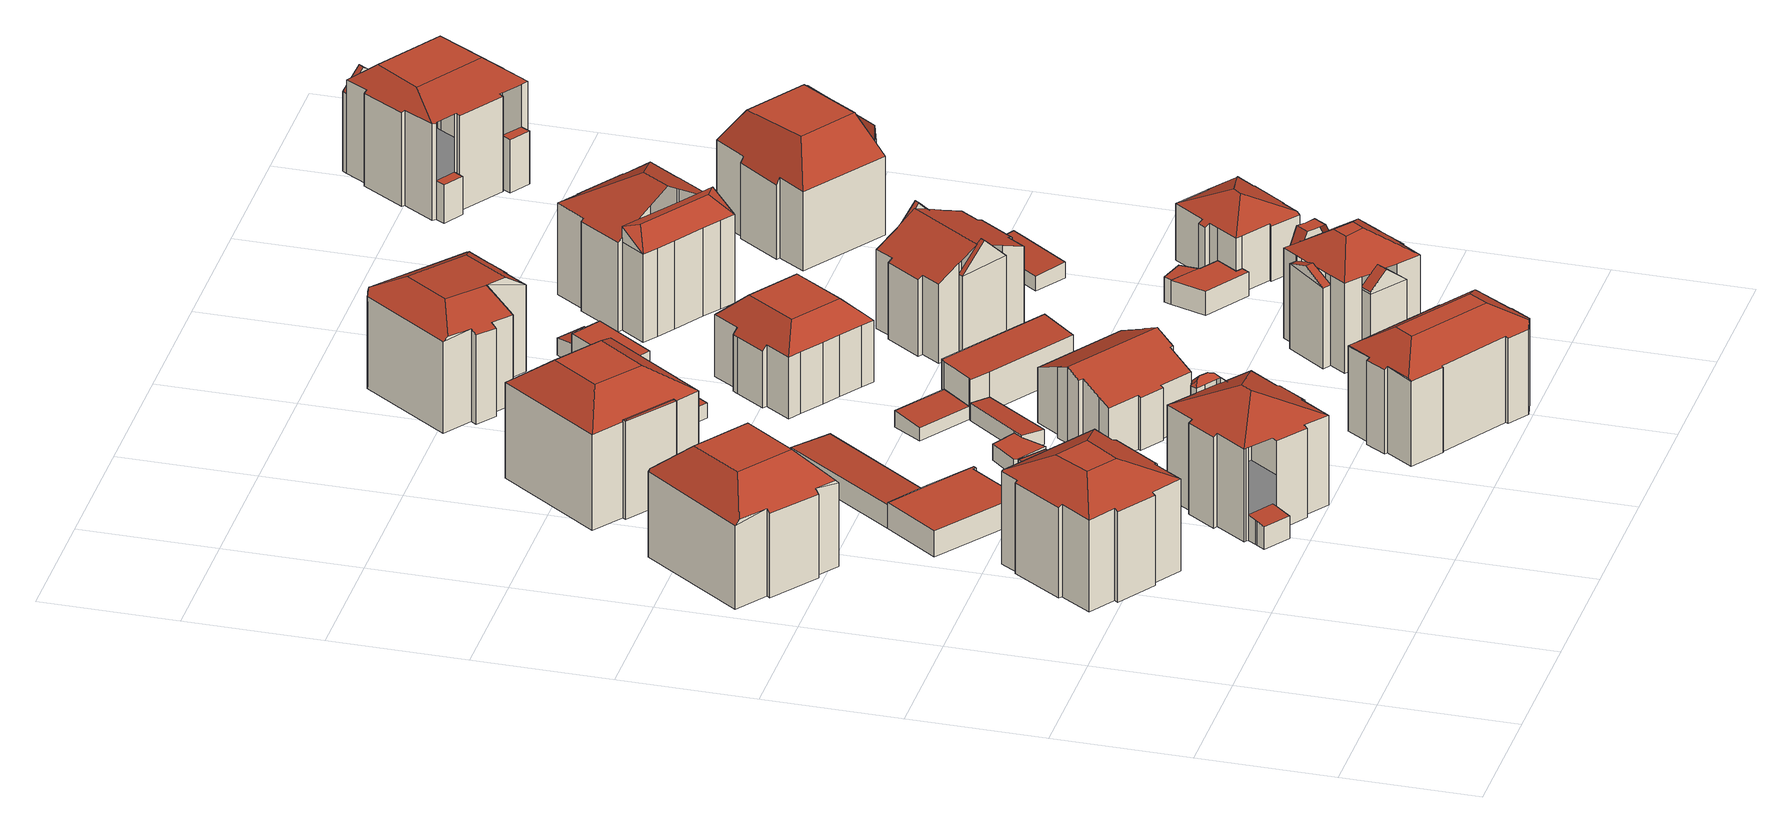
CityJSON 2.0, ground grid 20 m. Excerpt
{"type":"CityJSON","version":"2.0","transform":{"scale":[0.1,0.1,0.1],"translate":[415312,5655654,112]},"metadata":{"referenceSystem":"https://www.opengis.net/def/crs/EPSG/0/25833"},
"CityObjects":{
"building1":{"type":"Building","attributes":{"Dachtyp_tdc":"tdcCutTentRoof","Gemeindeschluessel":14612000,"Dachneigung":25.38,"QualitaetDacherkennung":55,"Geometrietyp2DReferenz":"3000","measuredHeight":17.09,"function":"31001_9998","roofType":"9999"},"geometry":[{"type":"Solid","lod":"2","boundaries":[[[[0,1,2,3]],[[1,4,5,2]],[[4,6,7,5]],[[6,8,9,7]],[[8,10,11,9]],[[10,12,13,11]],[[12,14,15,13]],[[14,16,17,15]],[[16,18,19,17]],[[18,20,21,19]],[[20,22,23,21]],[[22,24,25,23]],[[24,26,27,25]],[[26,28,29,27]],[[28,30,31,29]],[[30,32,33,31]],[[32,0,3,33]],[[8,6,34,35]],[[18,16,14,12,10,8,35,36]],[[28,26,24,22,20,18,36,37]],[[6,4,1,0,32,30,28,37,34]],[[37,36,35,34]],[[3,2,5,7,9,11,13,15,17,19,21,23,25,27,29,31,33]]]],"semantics":{"surfaces":[{"type":"WallSurface"},{"type":"RoofSurface"},{"type":"GroundSurface"}],"values":[[0,0,0,0,0,0,0,0,0,0,0,0,0,0,0,0,0,1,1,1,1,1,2]]}}]},
"building2":{"type":"Building","attributes":{"Dachtyp_tdc":"tdcFreeFormRoof","Gemeindeschluessel":14612000,"Dachneigung":40.17,"QualitaetDacherkennung":55,"Geometrietyp2DReferenz":"3000","measuredHeight":17.53,"function":"31001_9998","roofType":"5000"},"geometry":[{"type":"Solid","lod":"2","boundaries":[[[[38,39,40,41]],[[39,42,43,40]],[[42,44,45,43]],[[44,46,47,45]],[[46,48,49,47]],[[48,50,51,49]],[[50,52,53,51]],[[52,54,55,53]],[[54,56,57,55]],[[56,58,59,57]],[[58,60,61,59]],[[60,38,41,61]],[[62,63,52,50,48,46,64,65]],[[54,63,62,66,67,56]],[[68,69,39,38,60,58,67,66]],[[65,64,44,42,69,68]],[[66,62,65,68]],[[54,52,63]],[[58,56,67]],[[46,44,64]],[[42,39,69]],[[41,40,43,45,47,49,51,53,55,57,59,61]]]],"semantics":{"surfaces":[{"type":"WallSurface"},{"type":"RoofSurface"},{"type":"GroundSurface"}],"values":[[0,0,0,0,0,0,0,0,0,0,0,0,1,1,1,1,1,0,0,0,0,2]]}}]},
"building3":{"type":"Building","attributes":{"Dachtyp_tdc":"tdcPolyFlatRoof","Gemeindeschluessel":14612000,"Dachneigung":0,"QualitaetDacherkennung":40,"Geometrietyp2DReferenz":"3000","measuredHeight":4.01,"function":"31001_9998","roofType":"1000"},"geometry":[{"type":"Solid","lod":"2","boundaries":[[[[70,71,72,73]],[[71,74,75,72]],[[74,76,77,75]],[[76,78,79,77]],[[78,80,81,79]],[[80,82,83,81]],[[82,84,85,83]],[[84,86,87,85]],[[86,70,73,87]],[[86,84,82,80,78,76,74,71,70]],[[73,72,75,77,79,81,83,85,87]]]],"semantics":{"surfaces":[{"type":"WallSurface"},{"type":"RoofSurface"},{"type":"GroundSurface"}],"values":[[0,0,0,0,0,0,0,0,0,1,2]]}}]},
"building4":{"type":"Building","attributes":{"Gemeindeschluessel":14612000,"Geometrietyp2DReferenz":"3000","function":"31001_9998","roofType":"9999"},"children":["building4-1","building4-2","building4-3"]},
"building4-1":{"type":"BuildingPart","attributes":{"Dachtyp_tdc":"tdcPolyFlatRoof","Dachneigung":6.65,"QualitaetDacherkennung":58,"Geometrietyp2DReferenz":"3000","measuredHeight":3.91,"roofType":"2100"},"parents":["building4"],"geometry":[{"type":"MultiSurface","lod":"2","boundaries":[[[88,89,90,91]],[[89,92,93,90]],[[92,94,95,93]],[[94,96,97,95]],[[96,98,99,97]],[[96,94,92,89,88,100,98]],[[101,91,90,93,95,97,99]]],"semantics":{"surfaces":[{"type":"WallSurface"},{"type":"RoofSurface"},{"type":"GroundSurface"}],"values":[0,0,0,0,0,1,2]}}]},
"building4-2":{"type":"BuildingPart","attributes":{"Dachtyp_tdc":"tdcHipRoof","Dachneigung":25.67,"QualitaetDacherkennung":55,"Geometrietyp2DReferenz":"3000","measuredHeight":17.46,"roofType":"3200"},"parents":["building4"],"geometry":[{"type":"MultiSurface","lod":"2","boundaries":[[[102,103,104,105]],[[103,106,107,104]],[[106,108,109,107]],[[110,111,112]],[[110,113,114,111]],[[113,115,116,114]],[[115,117,118,116]],[[117,119,120,118]],[[119,121,122,120]],[[121,123,124,122]],[[123,125,126,124]],[[127,128,88,91,129]],[[130,99,98]],[[130,131,132,99]],[[131,133,134,132]],[[133,135,136,134]],[[135,137,138,136]],[[137,102,105,138]],[[133,131,130,139,128,127,125,123,140]],[[113,110,141,142,108,106,143]],[[123,121,119,117,115,113,143,140]],[[106,103,102,137,135,133,140,143]],[[105,104,107,109,144,111,114,116,118,120,122,124,126,129,91,101,99,132,134,136,138]],[[125,127,129,126]]],"semantics":{"surfaces":[{"type":"WallSurface"},{"type":"RoofSurface"},{"type":"GroundSurface"}],"values":[0,0,0,0,0,0,0,0,0,0,0,0,0,0,0,0,0,0,1,1,1,1,2,0]}}]},
"building4-3":{"type":"BuildingPart","attributes":{"Dachtyp_tdc":"tdcFreeFormRoof","Dachneigung":43.76,"QualitaetDacherkennung":42,"Geometrietyp2DReferenz":"3000","measuredHeight":15.79,"roofType":"5000"},"parents":["building4"],"geometry":[{"type":"MultiSurface","lod":"2","boundaries":[[[145,146,147,148]],[[146,149,150,147]],[[149,151,144,150]],[[151,112,111,144]],[[152,153,154,109,108]],[[153,145,148,154]],[[151,141,112,151,149,155]],[[149,146,156,155]],[[146,145,157,156]],[[145,153,158,157]],[[153,152,158]],[[152,151,155,156,157,158]],[[148,147,150,144,111,144,109,154]]],"semantics":{"surfaces":[{"type":"WallSurface"},{"type":"RoofSurface"},{"type":"GroundSurface"}],"values":[0,0,0,0,0,0,1,1,1,1,1,1,2]}}]},
"building5":{"type":"Building","attributes":{"Dachtyp_tdc":"tdcPolyFlatRoof","Gemeindeschluessel":14612000,"Dachneigung":4.47,"QualitaetDacherkennung":75,"Geometrietyp2DReferenz":"3000","measuredHeight":3.64,"function":"31001_9998","roofType":"2100"},"geometry":[{"type":"Solid","lod":"2","boundaries":[[[[159,160,72,75]],[[160,161,162,72]],[[161,163,164,162]],[[163,159,75,164]],[[163,161,160,159]],[[75,72,162,164]]]],"semantics":{"surfaces":[{"type":"WallSurface"},{"type":"RoofSurface"},{"type":"GroundSurface"}],"values":[[0,0,0,0,1,2]]}}]},
"building6":{"type":"Building","attributes":{"Dachtyp_tdc":"tdcPolyFlatRoof","Gemeindeschluessel":14612000,"Dachneigung":0,"QualitaetDacherkennung":76,"Geometrietyp2DReferenz":"3000","measuredHeight":2.48,"function":"31001_9998","roofType":"1000"},"geometry":[{"type":"Solid","lod":"2","boundaries":[[[[165,166,167,168]],[[166,169,170,167]],[[169,171,172,170]],[[171,165,168,172]],[[171,169,166,165]],[[168,167,170,172]]]],"semantics":{"surfaces":[{"type":"WallSurface"},{"type":"RoofSurface"},{"type":"GroundSurface"}],"values":[[0,0,0,0,1,2]]}}]},
"building7":{"type":"Building","attributes":{"Dachtyp_tdc":"tdcPolyFlatRoof","Gemeindeschluessel":14612000,"Dachneigung":2.6,"QualitaetDacherkennung":83,"Geometrietyp2DReferenz":"3000","measuredHeight":2.39,"function":"31001_9998","roofType":"2100"},"geometry":[{"type":"Solid","lod":"2","boundaries":[[[[173,174,175,176]],[[174,177,178,175]],[[177,179,180,178]],[[179,173,176,180]],[[179,177,174,173]],[[176,175,178,180]]]],"semantics":{"surfaces":[{"type":"WallSurface"},{"type":"RoofSurface"},{"type":"GroundSurface"}],"values":[[0,0,0,0,1,2]]}}]},
"building8":{"type":"Building","attributes":{"Gemeindeschluessel":14612000,"Geometrietyp2DReferenz":"3000","function":"31001_9998","roofType":"9999"},"children":["building8-1","building8-2","building8-3"]},
"building8-1":{"type":"BuildingPart","attributes":{"Dachtyp_tdc":"tdcPolyFlatRoof","Dachneigung":0,"QualitaetDacherkennung":0,"Geometrietyp2DReferenz":"3000","measuredHeight":3.98,"roofType":"9999"},"parents":["building8"],"geometry":[{"type":"MultiSurface","lod":"2","boundaries":[[[181,182,183,184]],[[184,183,185,186]],[[183,182,187,185]],[[181,184,186,188]],[[186,185,187,188]],[[188,187,182,181]]],"semantics":{"surfaces":[{"type":"RoofSurface"},{"type":"WallSurface"},{"type":"GroundSurface"},{"type":"ClosureSurface","isClosure":"1","QuelleClosure":"LoD1Solid"}],"values":[0,1,1,1,2,3]}}]},
"building8-2":{"type":"BuildingPart","attributes":{"Dachtyp_tdc":"tdcCutTentRoof","Dachneigung":34.45,"QualitaetDacherkennung":61,"Geometrietyp2DReferenz":"3000","measuredHeight":18.48,"roofType":"9999"},"parents":["building8"],"geometry":[{"type":"MultiSurface","lod":"2","boundaries":[[[189,190,191]],[[190,192,193,191]],[[192,194,195,193]],[[194,196,188,195]],[[196,197,181,188]],[[198,187,182]],[[198,199,200,187]],[[199,201,202,200]],[[201,203,204,202]],[[194,192,205,206]],[[199,198,197,196,194,206,207]],[[201,199,207,208]],[[192,190,189,209,203,201,208,205]],[[208,207,206,205]],[[191,193,195,188,187,200,202,204,210]]],"semantics":{"surfaces":[{"type":"WallSurface"},{"type":"RoofSurface"},{"type":"GroundSurface"}],"values":[0,0,0,0,0,0,0,0,0,1,1,1,1,1,2]}}]},
"building8-3":{"type":"BuildingPart","attributes":{"Dachtyp_tdc":"tdcFreeFormRoof","Dachneigung":21.22,"QualitaetDacherkennung":12,"Geometrietyp2DReferenz":"3000","measuredHeight":15.29,"roofType":"5000"},"parents":["building8"],"geometry":[{"type":"MultiSurface","lod":"2","boundaries":[[[211,212,213,204,203]],[[212,214,215,213]],[[214,216,189,191,215]],[[217,212,211,218]],[[219,217,218,216]],[[219,216,214]],[[217,219,214,212]],[[191,210,204,213,215]]],"semantics":{"surfaces":[{"type":"WallSurface"},{"type":"RoofSurface"},{"type":"GroundSurface"}],"values":[0,0,0,1,1,1,1,2]}}]},
"building9":{"type":"Building","attributes":{"Dachtyp_tdc":"tdcPolyFlatRoof","Gemeindeschluessel":14612000,"Dachneigung":0,"QualitaetDacherkennung":69,"Geometrietyp2DReferenz":"3000","measuredHeight":2.48,"function":"31001_9998","roofType":"1000"},"geometry":[{"type":"Solid","lod":"2","boundaries":[[[[220,221,176,175]],[[221,222,223,176]],[[222,224,225,223]],[[224,226,227,225]],[[226,228,229,227]],[[228,220,175,229]],[[228,226,224,222,221,220]],[[175,176,223,225,227,229]]]],"semantics":{"surfaces":[{"type":"WallSurface"},{"type":"RoofSurface"},{"type":"GroundSurface"}],"values":[[0,0,0,0,0,0,1,2]]}}]},
"building10":{"type":"Building","attributes":{"Dachtyp_tdc":"tdcPolyFlatRoof","Gemeindeschluessel":14612000,"Dachneigung":3.47,"QualitaetDacherkennung":82,"Geometrietyp2DReferenz":"3000","measuredHeight":2.23,"function":"31001_9998","roofType":"2100"},"geometry":[{"type":"Solid","lod":"2","boundaries":[[[[230,231,232,233]],[[231,234,235,232]],[[234,236,237,235]],[[236,238,239,237]],[[238,240,241,239]],[[240,242,243,241]],[[242,230,233,243]],[[242,240,238,236,234,231,230]],[[233,232,235,237,239,241,243]]]],"semantics":{"surfaces":[{"type":"WallSurface"},{"type":"RoofSurface"},{"type":"GroundSurface"}],"values":[[0,0,0,0,0,0,0,1,2]]}}]},
"building11":{"type":"Building","attributes":{"Dachtyp_tdc":"tdcPolyFlatRoof","Gemeindeschluessel":14612000,"Dachneigung":6.11,"QualitaetDacherkennung":59,"Geometrietyp2DReferenz":"3000","measuredHeight":2.75,"function":"31001_9998","roofType":"2100"},"geometry":[{"type":"Solid","lod":"2","boundaries":[[[[244,245,246,247]],[[245,248,249,246]],[[248,250,251,249]],[[250,252,253,251]],[[252,244,247,253]],[[252,250,248,245,244]],[[247,246,249,251,253]]]],"semantics":{"surfaces":[{"type":"WallSurface"},{"type":"RoofSurface"},{"type":"GroundSurface"}],"values":[[0,0,0,0,0,1,2]]}}]},
"building12":{"type":"Building","attributes":{"Dachtyp_tdc":"tdcFreeFormRoof","Gemeindeschluessel":14612000,"Dachneigung":31.92,"QualitaetDacherkennung":62,"Geometrietyp2DReferenz":"3000","measuredHeight":16.2,"function":"31001_9998","roofType":"5000"},"geometry":[{"type":"Solid","lod":"2","boundaries":[[[[254,255,256]],[[257,258,259]],[[260,261,262]],[[263,264,265]],[[266,267,268,269,270,271,272,273,274,275,276,277,278,279,280,281,282,283,284]],[[258,257,267,266]],[[257,285,268,267]],[[285,286,269,268]],[[286,264,270,269]],[[264,263,271,270]],[[263,287,272,271]],[[287,288,273,272]],[[288,289,274,273]],[[289,261,275,274]],[[261,260,276,275]],[[260,290,277,276]],[[290,291,278,277]],[[291,255,279,278]],[[255,254,280,279]],[[254,292,281,280]],[[292,293,282,281]],[[293,294,283,282]],[[294,295,284,283]],[[295,258,266,284]],[[254,256,296,297,259,258,295,294,293,292]],[[297,298,265,264,286,285,257,259]],[[261,289,288,287,263,265,298,299,262]],[[290,260,262,299,296,256,255,291]],[[296,299,298,297]]]],"semantics":{"surfaces":[{"type":"WallSurface"},{"type":"GroundSurface"},{"type":"RoofSurface"}],"values":[[0,0,0,0,1,0,0,0,0,0,0,0,0,0,0,0,0,0,0,0,0,0,0,0,2,2,2,2,2]]}}]},
"building13":{"type":"Building","attributes":{"Dachtyp_tdc":"tdcGableRoof","Gemeindeschluessel":14612000,"Dachneigung":25.38,"QualitaetDacherkennung":37,"Geometrietyp2DReferenz":"3000","measuredHeight":11.84,"function":"31001_9998","roofType":"3100"},"geometry":[{"type":"Solid","lod":"2","boundaries":[[[[300,301,302,303]],[[301,304,305,302]],[[304,306,307,305]],[[306,308,309,307]],[[308,310,311,309]],[[310,312,313,311]],[[312,314,315,313]],[[314,316,317,315]],[[316,318,319,317]],[[318,320,321,319]],[[320,322,323,321]],[[322,324,325,323]],[[324,326,327,325]],[[326,328,329,327]],[[328,330,331,329]],[[330,332,333,331]],[[332,334,335,333]],[[334,336,337,335]],[[336,300,303,337]],[[332,330,328,326,324,322,320,318]],[[318,316,314,312,310,308,306,304,301,300,336,334,332]],[[303,302,305,307,309,311,313,315,317,319,321,323,325,327,329,331,333,335,337]]]],"semantics":{"surfaces":[{"type":"WallSurface"},{"type":"RoofSurface"},{"type":"GroundSurface"}],"values":[[0,0,0,0,0,0,0,0,0,0,0,0,0,0,0,0,0,0,0,1,1,2]]}}]},
"building14":{"type":"Building","attributes":{"Dachtyp_tdc":"tdcPolyFlatRoof","Gemeindeschluessel":14612000,"Dachneigung":6.17,"QualitaetDacherkennung":83,"Geometrietyp2DReferenz":"3000","measuredHeight":2.57,"function":"31001_9998","roofType":"2100"},"geometry":[{"type":"Solid","lod":"2","boundaries":[[[[338,339,340,341]],[[339,342,343,340]],[[342,344,345,343]],[[344,338,341,345]],[[344,342,339,338]],[[341,340,343,345]]]],"semantics":{"surfaces":[{"type":"WallSurface"},{"type":"RoofSurface"},{"type":"GroundSurface"}],"values":[[0,0,0,0,1,2]]}}]},
"building15":{"type":"Building","attributes":{"Dachtyp_tdc":"tdcPolyFlatRoof","Gemeindeschluessel":14612000,"Dachneigung":0,"QualitaetDacherkennung":83,"Geometrietyp2DReferenz":"3000","measuredHeight":2.29,"function":"31001_2463","roofType":"1000"},"geometry":[{"type":"Solid","lod":"2","boundaries":[[[[346,347,348,349]],[[347,350,351,348]],[[350,352,353,351]],[[352,346,349,353]],[[352,350,347,346]],[[349,348,351,353]]]],"semantics":{"surfaces":[{"type":"WallSurface"},{"type":"RoofSurface"},{"type":"GroundSurface"}],"values":[[0,0,0,0,1,2]]}}]},
"building16":{"type":"Building","attributes":{"Dachtyp_tdc":"tdcPolyFlatRoof","Gemeindeschluessel":14612000,"Dachneigung":6.62,"QualitaetDacherkennung":84,"Geometrietyp2DReferenz":"3000","measuredHeight":6.83,"function":"31001_9998","roofType":"2100"},"geometry":[{"type":"Solid","lod":"2","boundaries":[[[[354,355,356,357]],[[355,358,359,356]],[[358,360,361,359]],[[360,362,363,361]],[[362,364,365,363]],[[364,366,367,365]],[[366,354,357,367]],[[366,364,362,360,358,355,354]],[[357,356,359,361,363,365,367]]]],"semantics":{"surfaces":[{"type":"WallSurface"},{"type":"RoofSurface"},{"type":"GroundSurface"}],"values":[[0,0,0,0,0,0,0,1,2]]}}]},
"building17":{"type":"Building","attributes":{"Dachtyp_tdc":"tdcCutTentRoof","Gemeindeschluessel":14612000,"Dachneigung":0.013,"QualitaetDacherkennung":70,"Geometrietyp2DReferenz":"3000","measuredHeight":12.69,"function":"31001_9998","roofType":"9999"},"geometry":[{"type":"Solid","lod":"2","boundaries":[[[[368,369,370,371]],[[369,372,373,370]],[[372,374,375,373]],[[374,376,377,375]],[[376,378,379,377]],[[378,380,381,379]],[[380,382,383,381]],[[382,384,385,383]],[[384,386,387,385]],[[386,388,389,387]],[[388,390,391,389]],[[390,392,393,391]],[[392,394,395,393]],[[394,396,397,395]],[[396,398,399,397]],[[398,400,401,399]],[[400,402,403,401]],[[402,404,405,403]],[[404,406,407,405]],[[406,408,409,407]],[[408,368,371,409]],[[384,382,380,378,376,374,410,411]],[[394,392,390,388,386,384,411,412]],[[404,402,400,398,396,394,412,413]],[[374,372,369,368,408,406,404,413,410]],[[413,412,411,410]],[[371,370,373,375,377,379,381,383,385,387,389,391,393,395,397,399,401,403,405,407,409]]]],"semantics":{"surfaces":[{"type":"WallSurface"},{"type":"RoofSurface"},{"type":"GroundSurface"}],"values":[[0,0,0,0,0,0,0,0,0,0,0,0,0,0,0,0,0,0,0,0,0,1,1,1,1,1,2]]}}]},
"building18":{"type":"Building","attributes":{"Dachtyp_tdc":"tdcFreeFormRoof","Gemeindeschluessel":14612000,"Dachneigung":3.91,"QualitaetDacherkennung":33,"Geometrietyp2DReferenz":"3000","measuredHeight":16.46,"function":"31001_9998","roofType":"5000"},"geometry":[{"type":"Solid","lod":"2","boundaries":[[[[414,415,416,417]],[[415,418,419,416]],[[418,420,421,419]],[[420,422,423,421]],[[422,424,425,423]],[[424,426,427,425]],[[426,428,429,427]],[[428,430,431,429]],[[430,432,433,431]],[[432,434,435,433]],[[434,436,437,435]],[[436,438,439,437]],[[438,440,441,439]],[[440,442,443,441]],[[442,444,445,443]],[[444,446,447,445]],[[446,448,449,447]],[[448,450,451,449]],[[450,414,417,451]],[[415,452,453,454,424,422,420,418]],[[432,430,428,455,456,457,436,434]],[[458,459,444,442,440,438,457,456]],[[458,453,452,414,450,448,446,459]],[[426,454,453,458,456,455]],[[446,444,459]],[[415,414,452]],[[428,426,455]],[[426,424,454]],[[438,436,457]],[[417,416,419,421,423,425,427,429,431,433,435,437,439,441,443,445,447,449,451]]]],"semantics":{"surfaces":[{"type":"WallSurface"},{"type":"RoofSurface"},{"type":"GroundSurface"}],"values":[[0,0,0,0,0,0,0,0,0,0,0,0,0,0,0,0,0,0,0,1,1,1,1,1,0,0,0,0,0,2]]}}]},
"building19":{"type":"Building","attributes":{"Dachtyp_tdc":"tdcPolyFlatRoof","Gemeindeschluessel":14612000,"Dachneigung":2.69,"QualitaetDacherkennung":71,"Geometrietyp2DReferenz":"3000","measuredHeight":4.75,"function":"31001_2463","roofType":"2100"},"geometry":[{"type":"Solid","lod":"2","boundaries":[[[[460,461,462,463]],[[461,464,465,462]],[[464,466,467,465]],[[466,468,469,467]],[[468,460,463,469]],[[468,466,464,461,460]],[[463,462,465,467,469]]]],"semantics":{"surfaces":[{"type":"WallSurface"},{"type":"RoofSurface"},{"type":"GroundSurface"}],"values":[[0,0,0,0,0,1,2]]}}]},
"building20":{"type":"Building","attributes":{"Gemeindeschluessel":14612000,"Geometrietyp2DReferenz":"3000","function":"31001_9998","roofType":"9999"},"children":["building20-1","building20-2","building20-3","building20-4"]},
"building20-1":{"type":"BuildingPart","attributes":{"Dachtyp_tdc":"tdcCutGableRoof","Dachneigung":62.84,"QualitaetDacherkennung":34,"Geometrietyp2DReferenz":"3000","measuredHeight":14.77,"roofType":"9999"},"parents":["building20"],"geometry":[{"type":"MultiSurface","lod":"2","boundaries":[[[470,471,472,473]],[[471,474,475,472]],[[476,470,473,477]],[[478,479,480,481,482]],[[471,483,484,485,474]],[[486,484,483,487,482,481]],[[476,479,478,470]],[[470,478,482,487,483,471]],[[473,472,475,477]]],"semantics":{"surfaces":[{"type":"WallSurface"},{"type":"RoofSurface"},{"type":"GroundSurface"}],"values":[0,0,0,1,1,1,0,0,2]}}]},
"building20-2":{"type":"BuildingPart","attributes":{"Dachtyp_tdc":"tdcCutTentRoof","Dachneigung":30.23,"QualitaetDacherkennung":53,"Geometrietyp2DReferenz":"3000","measuredHeight":16.87,"roofType":"9999"},"parents":["building20"],"geometry":[{"type":"MultiSurface","lod":"2","boundaries":[[[488,489,490,475,474]],[[489,491,492,490]],[[491,493,494,492]],[[493,495,496,494]],[[495,497,498,496]],[[497,499,500,498]],[[499,501,502,500]],[[501,503,502]],[[504,505,506,507]],[[504,508,509,505]],[[508,510,511,509]],[[510,512,511]],[[513,514,515,516,517]],[[514,518,519,515]],[[518,520,521,519]],[[520,522,479,476,477,521]],[[499,497,495,493,491,489,523,524]],[[508,504,525,526,501,499,524,527]],[[518,514,513,528,529,510,508,527,530]],[[489,488,485,480,522,520,518,530,523]],[[530,527,524,523]],[[475,490,492,494,496,498,500,502,505,509,511,516,515,519,521,477]]],"semantics":{"surfaces":[{"type":"WallSurface"},{"type":"RoofSurface"},{"type":"GroundSurface"}],"values":[0,0,0,0,0,0,0,0,0,0,0,0,0,0,0,0,1,1,1,1,1,2]}}]},
"building20-3":{"type":"BuildingPart","attributes":{"Dachtyp_tdc":"tdcGableRoof","Dachneigung":39.91,"QualitaetDacherkennung":33,"Geometrietyp2DReferenz":"3000","measuredHeight":14.74,"roofType":"3100"},"parents":["building20"],"geometry":[{"type":"MultiSurface","lod":"2","boundaries":[[[503,531,532,502]],[[531,533,534,532]],[[533,506,505,534]],[[531,503,526,535,536]],[[507,537,536,535,525]],[[533,537,507,506]],[[531,536,537,533]],[[532,534,505,502]]],"semantics":{"surfaces":[{"type":"WallSurface"},{"type":"RoofSurface"},{"type":"GroundSurface"}],"values":[0,0,0,1,1,0,0,2]}}]},
"building20-4":{"type":"BuildingPart","attributes":{"Dachtyp_tdc":"tdcGableRoof","Dachneigung":25.59,"QualitaetDacherkennung":27,"Geometrietyp2DReferenz":"3000","measuredHeight":14.24,"roofType":"3100"},"parents":["building20"],"geometry":[{"type":"MultiSurface","lod":"2","boundaries":[[[512,538,539,511]],[[538,540,541,539]],[[540,517,516,541]],[[540,538,542]],[[538,512,529,543,542]],[[517,540,542,543,528]],[[511,539,541,516]]],"semantics":{"surfaces":[{"type":"WallSurface"},{"type":"RoofSurface"},{"type":"GroundSurface"}],"values":[0,0,0,0,1,1,2]}}]},
"building21":{"type":"Building","attributes":{"Dachtyp_tdc":"tdcPolyFlatRoof","Gemeindeschluessel":14612000,"Dachneigung":7.77,"QualitaetDacherkennung":66,"Geometrietyp2DReferenz":"3000","measuredHeight":3.02,"function":"31001_2463","roofType":"2100"},"geometry":[{"type":"Solid","lod":"2","boundaries":[[[[544,545,546,547]],[[545,548,549,546]],[[548,550,551,549]],[[550,552,553,551]],[[552,544,547,553]],[[552,550,548,545,544]],[[547,546,549,551,553]]]],"semantics":{"surfaces":[{"type":"WallSurface"},{"type":"RoofSurface"},{"type":"GroundSurface"}],"values":[[0,0,0,0,0,1,2]]}}]},
"building22":{"type":"Building","attributes":{"Gemeindeschluessel":14612000,"Geometrietyp2DReferenz":"3000","function":"31001_9998","roofType":"9999"},"children":["building22-1","building22-2","building22-3"]},
"building22-1":{"type":"BuildingPart","attributes":{"Dachtyp_tdc":"tdcGableRoof","Dachneigung":45.7,"QualitaetDacherkennung":39,"Geometrietyp2DReferenz":"3000","measuredHeight":16.44,"roofType":"3100"},"parents":["building22"],"geometry":[{"type":"MultiSurface","lod":"2","boundaries":[[[554,555,556,557]],[[555,558,559,556]],[[558,560,561,559]],[[558,555,562]],[[555,554,563,564,562]],[[560,558,562,564,565,566]],[[557,556,559,561,567]]],"semantics":{"surfaces":[{"type":"WallSurface"},{"type":"RoofSurface"},{"type":"GroundSurface"}],"values":[0,0,0,0,1,1,2]}}]},
"building22-2":{"type":"BuildingPart","attributes":{"Dachtyp_tdc":"tdcGableRoof","Dachneigung":23.08,"QualitaetDacherkennung":16,"Geometrietyp2DReferenz":"3000","measuredHeight":15.82,"roofType":"3100"},"parents":["building22"],"geometry":[{"type":"MultiSurface","lod":"2","boundaries":[[[568,569,570,571]],[[569,572,573,570]],[[572,574,575,573]],[[574,576,577,575]],[[576,578,579,577]],[[578,580,557,579]],[[580,554,557]],[[581,582,583,561,560]],[[582,584,585,583]],[[584,586,587,585]],[[586,588,589,587]],[[588,590,591,589]],[[590,592,593,591]],[[592,594,595,593]],[[594,596,595]],[[597,598,599]],[[597,568,571,598]],[[600,594,592,590,588,586,584,582,581,601]],[[601,565,563,580,578,576,574,572,569,568,597,602,603,600]],[[571,570,573,575,577,579,557,567,561,583,585,587,589,591,593,595,604,598]]],"semantics":{"surfaces":[{"type":"WallSurface"},{"type":"RoofSurface"},{"type":"GroundSurface"}],"values":[0,0,0,0,0,0,0,0,0,0,0,0,0,0,0,0,0,1,1,2]}}]},
"building22-3":{"type":"BuildingPart","attributes":{"Dachtyp_tdc":"tdcGableRoof","Dachneigung":45.16,"QualitaetDacherkennung":24,"Geometrietyp2DReferenz":"3000","measuredHeight":16.46,"roofType":"3100"},"parents":["building22"],"geometry":[{"type":"MultiSurface","lod":"2","boundaries":[[[596,605,606,595]],[[605,607,608,606]],[[607,599,598,608]],[[607,605,609]],[[605,596,600,603,610,609]],[[599,607,609,610,602]],[[595,606,608,598,604]]],"semantics":{"surfaces":[{"type":"WallSurface"},{"type":"RoofSurface"},{"type":"GroundSurface"}],"values":[0,0,0,0,1,1,2]}}]},
"building23":{"type":"Building","attributes":{"Gemeindeschluessel":14612000,"Geometrietyp2DReferenz":"3000","function":"31001_9998","roofType":"9999"},"children":["building23-1","building23-2"]},
"building23-1":{"type":"BuildingPart","attributes":{"Dachtyp_tdc":"tdcPolyFlatRoof","Dachneigung":0,"QualitaetDacherkennung":70,"Geometrietyp2DReferenz":"3000","measuredHeight":3.77,"roofType":"1000"},"parents":["building23"],"geometry":[{"type":"MultiSurface","lod":"2","boundaries":[[[611,612,613,614]],[[615,616,617,618]],[[615,619,620,616]],[[619,621,622,620]],[[621,623,624,622]],[[623,611,614,624]],[[623,621,619,615,618,625,612,611]],[[614,613,617,616,620,622,624]]],"semantics":{"surfaces":[{"type":"WallSurface"},{"type":"RoofSurface"},{"type":"GroundSurface"}],"values":[0,0,0,0,0,0,1,2]}}]},
"building23-2":{"type":"BuildingPart","attributes":{"Dachtyp_tdc":"tdcPolyFlatRoof","Dachneigung":3.42,"QualitaetDacherkennung":75,"Geometrietyp2DReferenz":"3000","measuredHeight":3.9,"roofType":"2100"},"parents":["building23"],"geometry":[{"type":"MultiSurface","lod":"2","boundaries":[[[626,618,617,627]],[[628,629,630,613,612]],[[629,626,627,630]],[[629,628,625,618,626]],[[627,617,613,630]]],"semantics":{"surfaces":[{"type":"WallSurface"},{"type":"RoofSurface"},{"type":"GroundSurface"}],"values":[0,0,0,1,2]}}]},
"building24":{"type":"Building","attributes":{"Gemeindeschluessel":14612000,"Geometrietyp2DReferenz":"3000","function":"31001_9998","roofType":"9999"},"children":["building24-1","building24-2"]},
"building24-1":{"type":"BuildingPart","attributes":{"Dachtyp_tdc":"tdcHipAndGableRoof","Dachneigung":31.66,"QualitaetDacherkennung":52,"Geometrietyp2DReferenz":"3000","measuredHeight":19.15,"roofType":"5000"},"parents":["building24"],"geometry":[{"type":"MultiSurface","lod":"2","boundaries":[[[631,632,633,634,635,636,637,638]],[[637,639,640,641,642,643,644,638]],[[645,646,647,648,649,650,651,652,653,654,655,656,657,658,659]],[[641,640,660,646,645]],[[635,634,649,648,661]],[[634,633,650,649]],[[633,632,651,650]],[[632,631,652,651]],[[631,662,653,652]],[[662,663,654,653]],[[663,664,655,654]],[[664,665,656,655]],[[665,644,657,656]],[[644,643,658,657]],[[643,642,659,658]],[[642,641,645,659]],[[644,665,664,663,662,631,638]]],"semantics":{"surfaces":[{"type":"RoofSurface"},{"type":"GroundSurface"},{"type":"WallSurface"}],"values":[0,0,1,2,2,2,2,2,2,2,2,2,2,2,2,2,0]}}]},
"building24-2":{"type":"BuildingPart","attributes":{"Dachtyp_tdc":"tdcHipRoof","Dachneigung":44.81,"QualitaetDacherkennung":26,"Geometrietyp2DReferenz":"3000","measuredHeight":16.33,"roofType":"3200"},"parents":["building24"],"geometry":[{"type":"MultiSurface","lod":"2","boundaries":[[[660,666,667,646]],[[666,668,669,667]],[[668,670,671,669]],[[670,672,673,671]],[[672,674,675,673]],[[674,676,677,675]],[[676,661,648,677]],[[678,676,679]],[[666,680,681]],[[676,674,672,670,668,666,681,679]],[[680,639,682,636,678,679,681]],[[660,640,680,666]],[[676,678,635,661]],[[648,647,646,667,669,671,673,675,677]]],"semantics":{"surfaces":[{"type":"WallSurface"},{"type":"RoofSurface"},{"type":"GroundSurface"}],"values":[0,0,0,0,0,0,0,1,1,1,1,0,0,2]}}]},
"building25":{"type":"Building","attributes":{"Dachtyp_tdc":"tdcPolyFlatRoof","Gemeindeschluessel":14612000,"Dachneigung":2.75,"QualitaetDacherkennung":72,"Geometrietyp2DReferenz":"3000","measuredHeight":2.47,"function":"31001_9998","roofType":"2100"},"geometry":[{"type":"Solid","lod":"2","boundaries":[[[[683,684,685,686]],[[684,687,688,685]],[[687,689,690,688]],[[689,691,692,690]],[[691,693,694,692]],[[693,683,686,694]],[[693,691,689,687,684,683]],[[686,685,688,690,692,694]]]],"semantics":{"surfaces":[{"type":"WallSurface"},{"type":"RoofSurface"},{"type":"GroundSurface"}],"values":[[0,0,0,0,0,0,1,2]]}}]},
"building26":{"type":"Building","attributes":{"Dachtyp_tdc":"tdcHipRoof","Gemeindeschluessel":14612000,"Dachneigung":25.64,"QualitaetDacherkennung":83,"Geometrietyp2DReferenz":"3000","measuredHeight":11.35,"function":"31001_9998","roofType":"3200"},"geometry":[{"type":"Solid","lod":"2","boundaries":[[[[695,696,697,698]],[[696,699,700,697]],[[699,701,702,700]],[[701,703,704,702]],[[703,705,706,704]],[[705,707,708,706]],[[707,709,710,708]],[[709,711,712,710]],[[711,713,714,712]],[[713,715,716,714]],[[715,717,718,716]],[[717,719,720,718]],[[719,721,722,720]],[[721,723,724,722]],[[723,725,726,724]],[[725,727,622,726]],[[727,728,620,622]],[[728,729,616,620]],[[729,730,731,616]],[[730,695,698,731]],[[728,727,725,723,721,719,732]],[[709,707,705,703,701,733]],[[719,717,715,713,711,709,733,732]],[[701,699,696,695,730,729,728,732,733]],[[698,697,700,702,704,706,708,710,712,714,716,718,720,722,724,726,622,620,616,731]]]],"semantics":{"surfaces":[{"type":"WallSurface"},{"type":"RoofSurface"},{"type":"GroundSurface"}],"values":[[0,0,0,0,0,0,0,0,0,0,0,0,0,0,0,0,0,0,0,0,1,1,1,1,2]]}}]},
"building27":{"type":"Building","attributes":{"Gemeindeschluessel":14612000,"Geometrietyp2DReferenz":"3000","function":"31001_9998","roofType":"9999"},"children":["building27-1","building27-2"]},
"building27-1":{"type":"BuildingPart","attributes":{"Dachtyp_tdc":"tdcFreeFormRoof","Dachneigung":75.31,"QualitaetDacherkennung":25,"Geometrietyp2DReferenz":"3000","measuredHeight":15.46,"roofType":"5000"},"parents":["building27"],"geometry":[{"type":"MultiSurface","lod":"2","boundaries":[[[734,735,736,737]],[[735,738,739,736]],[[738,740,741,739]],[[740,742,743,741]],[[742,744,745,743]],[[744,746,747,745]],[[746,748,749,747]],[[748,750,751,749]],[[750,752,753,751]],[[752,754,755,753]],[[750,748,746,744,742,740,738,756]],[[738,735,734,756]],[[734,754,752,750,756]],[[737,736,739,741,743,745,747,749,751,753,755]]],"semantics":{"surfaces":[{"type":"WallSurface"},{"type":"RoofSurface"},{"type":"GroundSurface"}],"values":[0,0,0,0,0,0,0,0,0,0,1,1,1,2]}}]},
"building27-2":{"type":"BuildingPart","attributes":{"Dachtyp_tdc":"tdcCutTentRoof","Dachneigung":1.64,"QualitaetDacherkennung":48,"Geometrietyp2DReferenz":"3000","measuredHeight":17.86,"roofType":"9999"},"parents":["building27"],"geometry":[{"type":"MultiSurface","lod":"2","boundaries":[[[757,758,759,760]],[[758,761,762,759]],[[761,763,764,762]],[[763,765,766,764]],[[765,767,768,766]],[[767,769,770,768]],[[769,771,772,770]],[[771,773,772]],[[773,774,775,772]],[[774,776,777,775]],[[776,778,779,777]],[[778,780,736,779]],[[780,781,734,737,736]],[[754,782,783,755]],[[782,757,760,783]],[[758,757,784,785]],[[769,767,765,763,761,758,785,786]],[[781,780,778,776,774,773,771,769,786,787]],[[757,782,754,781,787,784]],[[787,786,785,784]],[[760,759,762,764,766,768,770,772,775,777,779,736,737,755,783]]],"semantics":{"surfaces":[{"type":"WallSurface"},{"type":"RoofSurface"},{"type":"GroundSurface"}],"values":[0,0,0,0,0,0,0,0,0,0,0,0,0,0,0,1,1,1,1,1,2]}}]},
"building28":{"type":"Building","attributes":{"Gemeindeschluessel":14612000,"Geometrietyp2DReferenz":"3000","function":"31001_9998","roofType":"9999"},"children":["building28-1","building28-2","building28-3","building28-4"]},
"building28-1":{"type":"BuildingPart","attributes":{"Dachtyp_tdc":"tdcPolyFlatRoof","Dachneigung":0,"QualitaetDacherkennung":29,"Geometrietyp2DReferenz":"3000","measuredHeight":8.13,"roofType":"1000"},"parents":["building28"],"geometry":[{"type":"MultiSurface","lod":"2","boundaries":[[[788,789,790,791]],[[789,792,793,790]],[[792,794,795,793]],[[794,792,789,788]],[[791,790,793,795]]],"semantics":{"surfaces":[{"type":"WallSurface"},{"type":"RoofSurface"},{"type":"GroundSurface"}],"values":[0,0,0,1,2]}}]},
"building28-2":{"type":"BuildingPart","attributes":{"Dachtyp_tdc":"tdcCutTentRoof","Dachneigung":15.11,"QualitaetDacherkennung":41,"Geometrietyp2DReferenz":"3000","measuredHeight":16.57,"roofType":"9999"},"parents":["building28"],"geometry":[{"type":"MultiSurface","lod":"2","boundaries":[[[796,797,798,799]],[[797,800,801,798]],[[800,802,791,801]],[[802,788,791]],[[803,795,794]],[[803,804,805,795]],[[804,806,807,805]],[[806,808,809,807]],[[808,810,811,809]],[[810,812,813,814,811]],[[815,816,817,818]],[[816,819,820,817]],[[819,821,822,820]],[[821,823,824,822]],[[823,825,826,824]],[[825,827,828,826]],[[827,829,830,828]],[[829,831,830]],[[832,833,834,835,836,837]],[[833,838,839,834]],[[838,840,841,839]],[[840,842,843,841]],[[842,844,845,843]],[[844,846,847,845]],[[846,796,799,847]],[[819,816,815,812,810,808,806,804,803,802,800,848,849]],[[829,827,825,823,821,819,849,850]],[[842,840,838,833,832,851,852,829,850,853]],[[800,797,796,846,844,842,853,848]],[[853,850,849,848]],[[799,798,801,791,795,805,807,809,811,814,817,820,822,824,826,828,830,835,834,839,841,843,845,847]]],"semantics":{"surfaces":[{"type":"WallSurface"},{"type":"RoofSurface"},{"type":"GroundSurface"}],"values":[0,0,0,0,0,0,0,0,0,0,0,0,0,0,0,0,0,0,0,0,0,0,0,0,0,1,1,1,1,1,2]}}]},
"building28-3":{"type":"BuildingPart","attributes":{"Dachtyp_tdc":"tdcGableRoof","Dachneigung":41.12,"QualitaetDacherkennung":20,"Geometrietyp2DReferenz":"3000","measuredHeight":15.19,"roofType":"3100"},"parents":["building28"],"geometry":[{"type":"MultiSurface","lod":"2","boundaries":[[[831,854,855,830]],[[854,856,857,855]],[[856,836,835,857]],[[858,859,860,851,837]],[[859,854,831,852,860]],[[856,858,837,836]],[[854,859,858,856]],[[835,830,855,857]]],"semantics":{"surfaces":[{"type":"WallSurface"},{"type":"RoofSurface"},{"type":"GroundSurface"}],"values":[0,0,0,1,1,0,0,2]}}]},
"building28-4":{"type":"BuildingPart","attributes":{"Dachtyp_tdc":"tdcPolyFlatRoof","Dachneigung":0,"QualitaetDacherkennung":1,"Geometrietyp2DReferenz":"3000","measuredHeight":5.9,"roofType":"1000"},"parents":["building28"],"geometry":[{"type":"MultiSurface","lod":"2","boundaries":[[[813,861,862,814]],[[861,863,864,862]],[[863,818,817,864]],[[818,863,861,813]],[[814,862,864,817]]],"semantics":{"surfaces":[{"type":"WallSurface"},{"type":"RoofSurface"},{"type":"GroundSurface"}],"values":[0,0,0,1,2]}}]}
},
"vertices":[
[198,554,151],[201,552,153],[201,552,11],[198,554,11],[218,578,154],[218,578,11],[220,577,155],[220,577,11],[357,487,155],[357,487,11],[337,457,154],[337,457,11],[342,453,152],[342,453,11],[296,384,151],[296,384,11],[292,387,153],[292,387,11],[262,342,153],[262,342,11],[219,370,152],[219,370,11],[216,365,150],[216,365,11],[160,402,150],[160,402,11],[163,407,153],[163,407,11],[125,432,152],[125,432,11],[155,477,153],[155,477,11],[150,481,150],[150,481,11],[232,507,182],[280,476,182],[244,426,182],[200,455,182],
[47,852,143],[51,857,148],[51,857,13],[47,852,13],[5,889,142],[5,889,13],[110,1037,145],[110,1037,13],[154,1007,148],[154,1007,13],[157,1011,143],[157,1011,13],[227,963,143],[227,963,13],[223,958,149],[223,958,13],[256,935,143],[256,935,13],[152,785,142],[152,785,13],[119,808,148],[119,808,13],[115,803,142],[115,803,13],[197,923,188],[252,938,149],[113,1035,148],[120,977,188],[145,848,188],[148,788,147],[68,902,188],[11,885,149],
[211,669,52],[268,749,52],[268,749,12],[211,669,12],[325,710,52],[325,710,12],[391,663,52],[391,663,12],[388,659,52],[388,659,12],[384,662,52],[384,662,12],[333,588,52],[333,588,12],[336,586,52],[336,586,12],[333,582,52],[333,582,12],
[397,246,50],[382,224,47],[382,224,12],[397,246,12],[345,249,47],[345,249,12],[353,261,49],[353,261,12],[355,264,49],[355,264,12],[363,276,51],[363,276,12],[400,252,51],[400,252,12],
[410,371,152],[416,368,155],[416,368,12],[410,371,12],[444,410,155],[444,410,12],[488,382,153],[488,382,12],[536,351,151],[536,351,12],[536,351,148],[570,328,150],[570,328,12],[541,285,150],[541,285,12],[546,282,147],[546,282,12],[518,240,147],[518,240,12],[513,243,150],[513,243,12],[482,197,150],[482,197,12],[446,221,152],[446,221,12],[442,216,149],[397,246,151],[442,216,12],[363,276,155],[360,278,155],[360,278,12],[357,280,155],[357,280,12],[388,326,155],[388,326,12],[382,329,152],[382,329,12],[400,252,153],[459,298,186],[532,353,152],[525,358,152],[470,314,186],[525,358,12],
[508,393,160],[526,380,160],[526,380,12],[508,393,12],[531,366,160],[531,366,12],[525,358,160],[488,382,160],[493,391,160],[493,391,12],[523,367,167],[518,374,169],[506,382,170],[498,384,167],
[325,710,43],[268,749,48],[383,914,48],[383,914,12],[440,875,43],[440,875,12],
[330,852,36],[289,882,36],[289,882,12],[330,852,12],[335,947,36],[335,947,12],[376,918,36],[376,918,12],
[447,617,38],[489,590,35],[489,590,14],[447,617,14],[444,523,35],[444,523,14],[403,550,38],[403,550,14],
[328,1249,41],[398,1200,41],[402,1204,41],[331,1254,41],[402,1204,2],[331,1254,2],[398,1200,2],[328,1249,2],
[220,1102,149],[220,1102,150],[220,1102,2],[177,1133,149],[177,1133,2],[282,1281,149],[282,1281,2],[328,1249,150],[328,1249,149],[398,1200,150],[432,1176,150],[432,1176,2],[326,1026,150],[326,1026,2],[291,1050,149],[291,1050,2],[246,1148,186],[295,1217,186],[362,1170,186],[312,1100,186],[291,1051,149],[291,1051,2],
[291,1050,153],[288,1046,153],[288,1046,2],[217,1097,153],[217,1097,2],[220,1102,153],[287,1050,154],[291,1051,153],[221,1097,154],
[489,590,39],[447,617,39],[444,622,39],[444,622,14],[477,660,39],[477,660,14],[513,640,39],[513,640,14],[504,627,39],[504,627,14],
[609,288,35],[577,310,37],[577,310,15],[609,288,15],[594,335,37],[594,335,15],[586,341,38],[586,341,15],[629,406,38],[629,406,15],[669,379,35],[669,379,15],[626,314,35],[626,314,15],
[504,627,42],[513,640,42],[513,640,15],[504,627,15],[570,716,42],[570,716,15],[598,697,38],[598,697,15],[534,604,38],[534,604,15],
[779,1,146],[807,7,146],[793,4,152],[631,156,148],[604,116,146],[607,120,149],[864,97,145],[812,131,146],[862,98,146],[674,222,146],[650,186,147],[674,221,147],[604,116,15],[631,156,15],[627,159,15],[646,189,15],[650,186,15],[674,222,15],[778,153,15],[781,157,15],[814,134,15],[812,131,15],[864,97,15],[826,40,15],[829,38,15],[807,7,15],[779,1,15],[748,21,15],[750,25,15],[653,86,15],[652,85,15],[627,159,145],[646,189,144],[778,153,147],[781,157,143],[814,134,144],[826,40,147],[829,38,145],[748,21,146],[750,25,148],[653,86,147],[652,85,146],[781,59,177],[669,133,177],[688,160,177],[798,87,177],
[634,428,97],[589,458,97],[589,458,14],[634,428,14],[587,454,95],[587,454,14],[553,476,95],[553,476,14],[555,480,97],[555,480,14],[511,509,97],[511,509,14],[522,525,106],[522,525,14],[539,552,121],[539,552,14],[533,556,121],[533,556,14],[546,575,132],[546,575,14],[557,592,122],[557,592,14],[562,588,122],[562,588,14],[589,628,99],[589,628,14],[712,546,100],[712,546,14],[689,510,120],[689,510,14],[692,508,120],[692,508,14],[679,487,132],[679,487,14],[661,460,117],[661,460,14],[657,463,117],[657,463,14],
[499,767,35],[527,809,40],[527,809,15],[499,767,15],[599,760,40],[599,760,15],[572,718,35],[572,718,15],
[447,1091,33],[516,1189,33],[516,1189,10],[447,1091,10],[561,1157,33],[561,1157,10],[493,1059,33],[493,1059,10],
[570,716,77],[572,718,78],[572,718,16],[570,716,16],[599,760,83],[599,760,16],[602,764,84],[602,764,16],[754,663,84],[754,663,16],[722,615,77],[722,615,16],[598,697,77],[598,697,16],
[558,1035,102],[563,1042,102],[563,1042,15],[558,1035,15],[569,1038,110],[569,1038,15],[594,1076,110],[594,1076,15],[609,1066,110],[609,1066,15],[642,1043,110],[642,1043,15],[671,1024,110],[671,1024,15],[704,1002,110],[704,1002,15],[719,992,110],[719,992,15],[694,955,110],[694,955,15],[700,950,102],[700,950,15],[667,900,102],[667,900,15],[661,905,110],[661,905,15],[635,867,110],[635,867,15],[618,879,110],[618,879,15],[585,901,110],[585,901,15],[561,917,110],[561,917,15],[528,939,110],[528,939,15],[510,951,110],[510,951,15],[535,988,110],[535,988,15],[529,992,102],[529,992,15],[603,1031,142],[674,984,142],[626,911,142],[555,959,142],
[622,1426,138],[597,1389,141],[597,1389,9],[622,1426,9],[600,1387,138],[600,1387,9],[582,1360,138],[582,1360,9],[577,1363,142],[577,1363,9],[551,1325,142],[551,1325,9],[493,1364,169],[493,1364,9],[462,1319,147],[462,1319,9],[431,1340,149],[431,1340,9],[425,1332,145],[425,1332,9],[397,1352,147],[397,1352,9],[403,1361,152],[403,1361,9],[363,1389,150],[363,1389,9],[452,1518,151],[452,1518,9],[456,1518,152],[456,1518,9],[460,1519,154],[460,1519,9],[473,1521,153],[473,1521,9],[477,1522,151],[477,1522,9],[481,1522,149],[481,1522,9],[619,1422,141],[567,1411,167],[522,1345,167],[492,1364,169],[434,1405,174],[371,1384,155],[479,1470,174],[467,1520,156],
[526,1185,56],[586,1271,56],[586,1271,11],[526,1185,11],[601,1260,57],[601,1260,11],[625,1243,58],[625,1243,11],[565,1158,58],[565,1158,11],
[927,370,128],[978,336,128],[978,336,15],[927,370,15],[966,319,128],[966,319,15],[915,353,128],[915,353,15],[927,370,137],[915,353,137],[921,349,152],[925,346,163],[937,364,163],[963,346,162],[951,328,162],[956,325,151],[936,339,162],[949,355,162],
[966,319,150],[1000,296,148],[1000,296,15],[977,262,149],[977,262,15],[983,258,143],[983,258,15],[958,222,144],[958,222,15],[953,225,148],[953,225,15],[929,191,148],[929,191,15],[895,214,150],[895,214,15],[895,214,134],[844,249,153],[844,249,15],[844,249,134],[844,249,138],[820,266,154],[820,266,15],[836,290,154],[836,290,15],[836,290,139],[875,347,154],[875,348,154],[875,348,15],[875,347,15],[875,347,146],[890,369,154],[890,369,15],[915,352,153],[915,352,15],[915,353,153],[931,284,184],[919,267,184],[857,240,152],[879,226,151],[891,283,184],[862,329,154],[853,315,154],[905,304,184],
[885,198,134],[885,198,15],[834,234,134],[834,234,15],[867,233,162],[857,218,162],[834,234,138],
[825,297,139],[825,297,15],[865,354,146],[865,354,15],[846,327,157],[857,320,157],
[586,1271,41],[603,1296,36],[603,1296,10],[586,1271,10],[642,1269,36],[642,1269,10],[625,1243,41],[625,1243,10],[601,1260,41],[601,1260,10],
[821,739,128],[817,733,128],[817,733,2],[821,739,2],[752,776,126],[752,776,2],[756,782,126],[756,782,2],[785,754,166],[802,752,150],[789,760,166],[784,764,160],[783,764,159],[783,764,2],
[921,823,125],[904,796,125],[904,796,2],[921,823,2],[910,792,122],[910,792,2],[876,741,122],[876,741,2],[870,745,125],[870,745,2],[852,718,125],[852,718,2],[821,739,141],[756,782,143],[726,802,124],[726,802,2],[744,829,124],[744,829,2],[737,833,120],[737,833,2],[772,884,120],[772,884,2],[778,880,124],[778,880,2],[795,907,124],[795,907,2],[826,886,143],[826,886,2],[826,886,127],[890,843,141],[890,843,2],[890,843,127],[853,869,160],[783,764,160],[871,856,151],[853,868,160],[853,869,2],
[830,893,127],[830,893,2],[895,850,127],[895,850,2],[862,871,167],[858,865,167],
[916,484,55],[932,536,55],[932,536,18],[916,484,18],[1000,490,55],[1000,490,18],[973,508,18],[973,508,55],[979,459,55],[979,459,18],[988,453,55],[988,453,18],[981,442,55],[981,442,18],[964,515,55],
[971,536,57],[971,536,18],[932,536,56],[936,547,57],[936,547,18],
[753,1336,154],[723,1292,154],[719,1294,151],[678,1232,151],[684,1228,155],[707,1212,173],[750,1183,205],[777,1223,205],[793,1154,173],[817,1139,155],[823,1135,151],[865,1199,151],[862,1201,154],[891,1245,154],[823,1135,13],[817,1139,13],[750,1183,13],[684,1228,13],[678,1232,13],[719,1294,13],[723,1292,13],[753,1336,13],[787,1313,13],[790,1319,13],[857,1274,13],[854,1270,13],[891,1245,13],[862,1201,13],[865,1199,13],[817,1139,149],[684,1228,149],[787,1313,154],[790,1319,150],[857,1274,150],[854,1270,153],
[793,1102,149],[793,1102,13],[773,1116,149],[773,1116,13],[748,1133,149],[748,1133,13],[705,1161,149],[705,1161,13],[680,1178,149],[680,1178,13],[659,1192,149],[659,1192,13],[684,1228,173],[690,1205,176],[817,1139,173],[791,1137,176],[750,1183,173],
[963,691,43],[920,720,40],[920,720,18],[963,691,18],[968,788,40],[968,788,18],[984,809,40],[984,809,18],[1026,779,43],[1026,779,18],[1011,758,43],[1011,758,18],
[1003,508,101],[1012,520,101],[1012,520,18],[1003,508,18],[1018,516,104],[1018,516,18],[1048,561,105],[1048,561,18],[1097,528,105],[1097,528,18],[1099,531,103],[1099,531,18],[1140,502,103],[1140,502,18],[1139,500,105],[1139,500,18],[1121,473,105],[1121,473,18],[1123,472,104],[1123,472,18],[1089,422,103],[1089,422,18],[1087,424,105],[1087,424,18],[1070,399,105],[1070,399,18],[1067,395,102],[1067,395,18],[1026,423,103],[1026,423,18],[1028,426,105],[1028,426,18],[988,453,105],[979,459,105],[1000,490,105],[1009,504,105],[1009,504,18],[1054,473,131],[1062,485,131],
[1114,1099,137],[1114,1100,137],[1114,1100,15],[1114,1099,15],[1128,1090,137],[1128,1090,15],[1098,1045,136],[1098,1045,15],[1102,1043,120],[1102,1043,15],[1060,980,117],[1060,980,15],[1056,983,137],[1056,983,15],[1051,976,137],[1051,976,15],[1040,975,168],[1040,975,15],[1037,974,158],[1037,974,15],[1030,973,137],[1030,973,15],[1116,1088,170],
[1017,954,136],[895,1035,137],[895,1035,15],[1017,954,15],[921,1074,139],[921,1074,15],[916,1077,129],[916,1077,15],[957,1138,132],[957,1138,15],[961,1135,140],[961,1135,15],[990,1180,142],[990,1180,15],[1023,1159,143],[1023,1159,15],[1023,1159,142],[1026,1164,133],[1026,1164,15],[1094,1119,133],[1094,1119,15],[1091,1114,141],[1091,1114,15],[1114,1100,142],[1114,1099,142],[1026,968,137],[1026,968,15],[1022,998,194],[942,1050,194],[997,1140,191],[1082,1084,191],
[1036,1462,94],[1029,1449,94],[1029,1449,12],[1036,1462,12],[999,1468,94],[999,1468,12],[1007,1481,94],[1007,1481,12],
[1080,1500,155],[1075,1503,159],[1075,1503,12],[1080,1500,12],[1045,1456,160],[1045,1456,12],[1036,1462,160],[1007,1481,160],[1003,1483,160],[1003,1483,12],[1000,1478,159],[1000,1478,12],[935,1520,159],[935,1520,12],[938,1525,160],[938,1525,12],[935,1527,161],[935,1527,71],[935,1527,12],[906,1545,161],[906,1545,160],[906,1545,12],[906,1545,71],[901,1549,161],[901,1549,12],[930,1595,159],[930,1595,12],[927,1598,156],[927,1598,12],[967,1661,154],[967,1661,12],[972,1659,157],[972,1659,12],[993,1692,156],[993,1692,12],[993,1692,134],[1047,1658,156],[1087,1633,156],[1087,1633,12],[1047,1658,12],[1047,1658,134],[1047,1658,136],[1091,1639,150],[1091,1639,12],[1141,1607,149],[1141,1607,12],[1137,1601,156],[1137,1601,12],[1120,1573,157],[1120,1573,12],[1124,1570,152],[1124,1570,12],[1061,1523,178],[961,1587,178],[1007,1653,178],[1027,1671,156],[1012,1680,156],[1102,1592,178],
[998,1699,134],[998,1699,12],[1051,1665,134],[1051,1665,12],[1051,1665,136],[1024,1683,164],[1019,1676,164],
[927,1514,71],[927,1514,12],[898,1532,71],[898,1532,12]
]}
